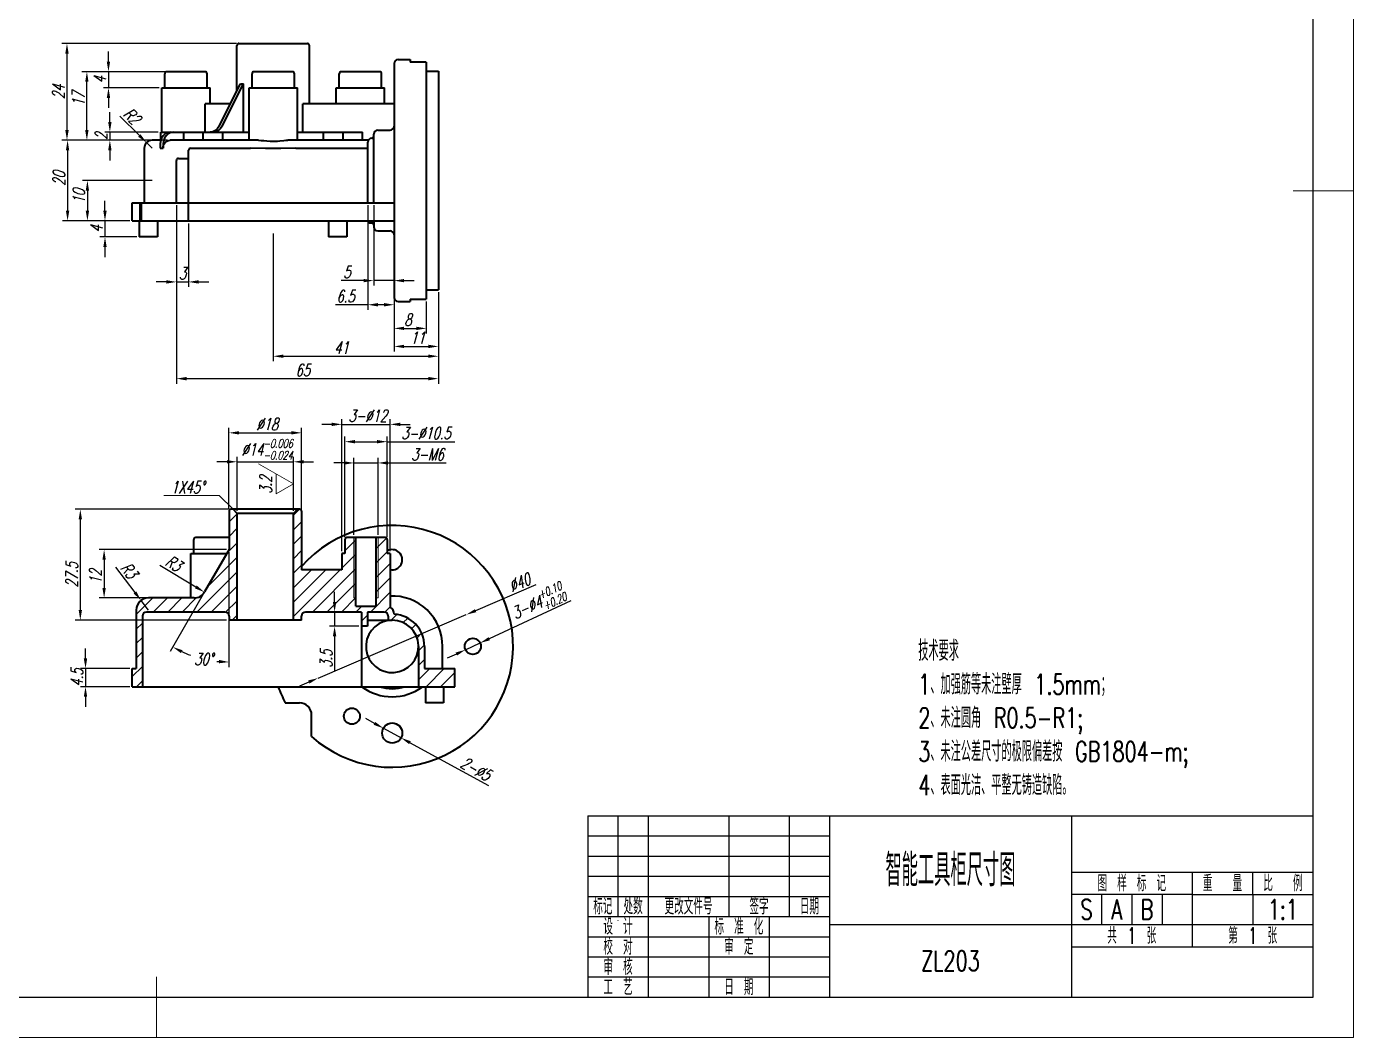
# Model space of a CAD drawing. Header units: millimetres. Extents: x 0 to 1767, y 0 to 420.
# Drawn here: x 264.7 to 594, y 0 to 250.8 of the extents above; entities that cross this region are included whole.
import ezdxf

# ---------------------------------------------------------------- set-up
doc = ezdxf.new("R2010")
doc.units = ezdxf.units.MM
doc.header["$PDMODE"] = 2
doc.linetypes.add('SOLID', pattern=[0])
for name, color, linetype, lineweight in [('尺寸线', 1, 'Continuous', 13), ('文字', 6, 'Continuous', 13), ('粗实线', 7, 'Continuous', 40), ('细实线', 8, 'Continuous', 13)]:
    doc.layers.add(name, color=color, linetype=linetype, lineweight=lineweight)
doc.layers.add('边框线', color=5, linetype='Continuous')
doc.styles.add('单线体', font='txt.shx', dxfattribs={"width": 0.7, "height": 5, "bigfont": 'gbcbig.shx'})
doc.styles.add('单线体标注', font='txt.shx', dxfattribs={"width": 0.7, "oblique": 15, "height": 3, "bigfont": 'gbcbig.shx'})
doc.dimstyles.new('ISO-25', dxfattribs={"dimtxt": 3, "dimasz": 2.5, "dimexe": 1.25, "dimexo": 0.625, "dimtad": 1, "dimdsep": 46, "dimtxsty": '单线体标注', "dimcen": 1, "dimadec": 0, "dimazin": 0, "dimtm": 0.074, "dimtfac": 1, "dimtmove": 0, "dimatfit": 3, "dimfxl": 1, "dimtolj": 1, "dimarcsym": 0})
doc.dimstyles.new('ISO-25$2', dxfattribs={"dimtxt": 3, "dimasz": 2.5, "dimexe": 1.25, "dimexo": 0.625, "dimtad": 1, "dimtih": 1, "dimtoh": 1, "dimdsep": 46, "dimtxsty": '单线体标注', "dimcen": 1, "dimadec": 0, "dimazin": 0, "dimtp": 0.3, "dimtm": 0.374, "dimtfac": 1, "dimtmove": 0, "dimatfit": 3, "dimfxl": 1, "dimtolj": 1, "dimarcsym": 0})

# ---------------------------------------------------------------- blocks, each defined once
blk = doc.blocks.new('*D29')
at = {"layer": 'Defpoints', "color": 0, "transparency": 16777216}
for p in [(332.97, 149.98), (314.97, 130.51), (332.97, 129.57)]:
    blk.add_point(p, dxfattribs=at)
at = {"layer": '尺寸线', "color": 0, "lineweight": -2, "transparency": 16777216}
for p, q in [((314.97, 131.14), (314.97, 151.23)), ((317.47, 149.98), (330.47, 149.98)), ((332.97, 130.2), (332.97, 151.23))]:
    blk.add_line(p, q, dxfattribs=at)
at = {"layer": '尺寸线', "color": 0, "transparency": 16777216}
for points in [[(317.47, 150.4), (317.47, 149.57), (314.97, 149.98)], [(330.47, 150.4), (330.47, 149.57), (332.97, 149.98)]]:
    blk.add_solid(points, dxfattribs=at)
at = {"layer": '尺寸线', "color": 0, "transparency": 16777216, "insert": (324.46, 152.11), "char_height": 3, "attachment_point": 5, "style": '单线体标注'}
blk.add_mtext('\\A1;%%c18', dxfattribs=at)
blk = doc.blocks.new('*D30')
at = {"layer": 'Defpoints', "color": 0, "transparency": 16777216}
for p in [(330.97, 142.8), (316.97, 130.01), (330.97, 130.01)]:
    blk.add_point(p, dxfattribs=at)
at = {"layer": '尺寸线', "color": 0, "lineweight": -2, "transparency": 16777216}
for p, q in [((314.47, 142.8), (311.97, 142.8)), ((316.97, 130.64), (316.97, 144.05)), ((316.97, 142.8), (330.97, 142.8)), ((330.97, 130.64), (330.97, 144.05)), ((333.47, 142.8), (335.97, 142.8))]:
    blk.add_line(p, q, dxfattribs=at)
at = {"layer": '尺寸线', "color": 0, "transparency": 16777216}
for points in [[(314.47, 143.21), (314.47, 142.38), (316.97, 142.8)], [(333.47, 143.21), (333.47, 142.38), (330.97, 142.8)]]:
    blk.add_solid(points, dxfattribs=at)
at = {"layer": '尺寸线', "color": 0, "transparency": 16777216, "insert": (324.43, 145.87), "char_height": 3, "attachment_point": 5, "style": '单线体标注'}
blk.add_mtext('\\A1;\\A1;%%c14{\\H0.7x;\\S-0.006^ -0.024;}', dxfattribs=at)
blk = doc.blocks.new('*D31')
at = {"layer": 'Defpoints', "color": 0, "transparency": 16777216}
for p in [(354.22, 147.78), (343.72, 123.51), (354.22, 123.51)]:
    blk.add_point(p, dxfattribs=at)
at = {"layer": '尺寸线', "color": 0, "lineweight": -2, "transparency": 16777216}
for p, q in [((343.72, 124.14), (343.72, 149.03)), ((354.22, 124.14), (354.22, 149.03)), ((346.22, 147.78), (351.72, 147.78)), ((354.22, 147.78), (371, 147.78))]:
    blk.add_line(p, q, dxfattribs=at)
at = {"layer": '尺寸线', "color": 0, "transparency": 16777216}
for points in [[(346.22, 148.2), (346.22, 147.36), (343.72, 147.78)], [(351.72, 148.2), (351.72, 147.36), (354.22, 147.78)]]:
    blk.add_solid(points, dxfattribs=at)
at = {"layer": '尺寸线', "color": 0, "transparency": 16777216, "insert": (363.86, 149.9), "char_height": 3, "attachment_point": 5, "style": '单线体标注'}
blk.add_mtext('\\A1;3-%%c10.5', dxfattribs=at)
blk = doc.blocks.new('*D32')
at = {"layer": 'Defpoints', "color": 0, "transparency": 16777216}
for p in [(351.97, 142.51), (345.97, 124.01), (351.97, 124.01)]:
    blk.add_point(p, dxfattribs=at)
at = {"layer": '尺寸线', "color": 0, "lineweight": -2, "transparency": 16777216}
for p, q in [((343.47, 142.51), (340.97, 142.51)), ((345.97, 124.64), (345.97, 143.76)), ((345.97, 142.51), (351.97, 142.51)), ((351.97, 124.64), (351.97, 143.76)), ((354.47, 142.51), (368.87, 142.51))]:
    blk.add_line(p, q, dxfattribs=at)
at = {"layer": '尺寸线', "color": 0, "transparency": 16777216}
for points in [[(343.47, 142.93), (343.47, 142.09), (345.97, 142.51)], [(354.47, 142.93), (354.47, 142.09), (351.97, 142.51)]]:
    blk.add_solid(points, dxfattribs=at)
at = {"layer": '尺寸线', "color": 0, "transparency": 16777216, "insert": (364.23, 144.63), "char_height": 3, "attachment_point": 5, "style": '单线体标注'}
blk.add_mtext('\\A1;3-M6', dxfattribs=at)
blk = doc.blocks.new('*D33')
at = {"layer": 'Defpoints', "color": 0, "transparency": 16777216}
for p in [(354.97, 152.08), (342.97, 120.01), (354.97, 120.01)]:
    blk.add_point(p, dxfattribs=at)
at = {"layer": '尺寸线', "color": 0, "lineweight": -2, "transparency": 16777216}
for p, q in [((340.47, 152.08), (337.97, 152.08)), ((342.97, 120.64), (342.97, 153.33)), ((342.97, 152.08), (354.97, 152.08)), ((354.97, 120.64), (354.97, 153.33)), ((357.47, 152.08), (359.97, 152.08))]:
    blk.add_line(p, q, dxfattribs=at)
at = {"layer": '尺寸线', "color": 0, "transparency": 16777216}
for points in [[(340.47, 152.5), (340.47, 151.67), (342.97, 152.08)], [(357.47, 152.5), (357.47, 151.67), (354.97, 152.08)]]:
    blk.add_solid(points, dxfattribs=at)
at = {"layer": '尺寸线', "color": 0, "transparency": 16777216, "insert": (349.39, 154.21), "char_height": 3, "attachment_point": 5, "style": '单线体标注'}
blk.add_mtext('\\A1;3-%%c12', dxfattribs=at)
blk = doc.blocks.new('*D35')
at = {"layer": 'Defpoints', "color": 0, "transparency": 16777216}
for p in [(315.47, 131.01), (278.08, 103.51), (314.97, 103.51)]:
    blk.add_point(p, dxfattribs=at)
at = {"layer": '尺寸线', "color": 0, "lineweight": -2, "transparency": 16777216}
for p, q in [((314.85, 131.01), (276.83, 131.01)), ((278.08, 128.51), (278.08, 106.01)), ((314.35, 103.51), (276.83, 103.51))]:
    blk.add_line(p, q, dxfattribs=at)
at = {"layer": '尺寸线', "color": 0, "transparency": 16777216}
for points in [[(277.67, 128.51), (278.5, 128.51), (278.08, 131.01)], [(277.67, 106.01), (278.5, 106.01), (278.08, 103.51)]]:
    blk.add_solid(points, dxfattribs=at)
at = {"layer": '尺寸线', "color": 0, "transparency": 16777216, "insert": (275.96, 114.73), "char_height": 3, "attachment_point": 5, "rotation": 90, "style": '单线体标注'}
blk.add_mtext('\\A1;27.5', dxfattribs=at)
blk = doc.blocks.new('*D36')
at = {"layer": 'Defpoints', "color": 0, "transparency": 16777216}
for p in [(279.71, 239.56), (300.34, 239.56), (300.34, 222.56)]:
    blk.add_point(p, dxfattribs=at)
at = {"layer": '尺寸线', "color": 0, "lineweight": -2, "transparency": 16777216}
for p, q in [((299.72, 239.56), (278.46, 239.56)), ((279.71, 225.06), (279.71, 237.06)), ((299.72, 222.56), (278.46, 222.56))]:
    blk.add_line(p, q, dxfattribs=at)
at = {"layer": '尺寸线', "color": 0, "transparency": 16777216}
for points in [[(279.29, 237.06), (280.12, 237.06), (279.71, 239.56)], [(279.29, 225.06), (280.12, 225.06), (279.71, 222.56)]]:
    blk.add_solid(points, dxfattribs=at)
at = {"layer": '尺寸线', "color": 0, "transparency": 16777216, "insert": (277.58, 232.81), "char_height": 3, "attachment_point": 5, "rotation": 90, "style": '单线体标注'}
blk.add_mtext('\\A1;17', dxfattribs=at)
blk = doc.blocks.new('*D37')
at = {"layer": 'Defpoints', "color": 0, "transparency": 16777216}
for p in [(317.44, 246.56), (274.77, 222.56), (300.34, 222.56)]:
    blk.add_point(p, dxfattribs=at)
at = {"layer": '尺寸线', "color": 0, "lineweight": -2, "transparency": 16777216}
for p, q in [((316.81, 246.56), (273.52, 246.56)), ((274.77, 244.06), (274.77, 225.06)), ((299.72, 222.56), (273.52, 222.56))]:
    blk.add_line(p, q, dxfattribs=at)
at = {"layer": '尺寸线', "color": 0, "transparency": 16777216}
for points in [[(274.35, 244.06), (275.19, 244.06), (274.77, 246.56)], [(274.35, 225.06), (275.19, 225.06), (274.77, 222.56)]]:
    blk.add_solid(points, dxfattribs=at)
at = {"layer": '尺寸线', "color": 0, "transparency": 16777216, "insert": (272.64, 234.56), "char_height": 3, "attachment_point": 5, "rotation": 90, "style": '单线体标注'}
blk.add_mtext('\\A1;24', dxfattribs=at)
blk = doc.blocks.new('*D38')
at = {"layer": 'Defpoints', "color": 0, "transparency": 16777216}
for p in [(299.72, 239.56), (285.06, 235.56), (298.29, 235.56)]:
    blk.add_point(p, dxfattribs=at)
at = {"layer": '尺寸线', "color": 0, "lineweight": -2, "transparency": 16777216}
for p, q in [((285.06, 242.06), (285.06, 244.56)), ((299.09, 239.56), (283.81, 239.56)), ((285.06, 239.56), (285.06, 235.56)), ((297.66, 235.56), (283.81, 235.56)), ((285.06, 233.06), (285.06, 230.56))]:
    blk.add_line(p, q, dxfattribs=at)
at = {"layer": '尺寸线', "color": 0, "transparency": 16777216}
for points in [[(284.65, 242.06), (285.48, 242.06), (285.06, 239.56)], [(284.65, 233.06), (285.48, 233.06), (285.06, 235.56)]]:
    blk.add_solid(points, dxfattribs=at)
at = {"layer": '尺寸线', "color": 0, "transparency": 16777216, "insert": (282.94, 237.56), "char_height": 3, "attachment_point": 5, "rotation": 90, "style": '单线体标注'}
blk.add_mtext('\\A1;4', dxfattribs=at)
blk = doc.blocks.new('*D39')
at = {"layer": 'Defpoints', "color": 0, "transparency": 16777216}
for p in [(298.03, 224.56), (285.41, 222.56), (300.34, 222.56)]:
    blk.add_point(p, dxfattribs=at)
at = {"layer": '尺寸线', "color": 0, "lineweight": -2, "transparency": 16777216}
for p, q in [((285.41, 227.06), (285.41, 229.56)), ((297.41, 224.56), (284.16, 224.56)), ((285.41, 224.56), (285.41, 222.56)), ((299.72, 222.56), (284.16, 222.56)), ((285.41, 220.06), (285.41, 217.56))]:
    blk.add_line(p, q, dxfattribs=at)
at = {"layer": '尺寸线', "color": 0, "transparency": 16777216}
for points in [[(284.99, 227.06), (285.83, 227.06), (285.41, 224.56)], [(284.99, 220.06), (285.83, 220.06), (285.41, 222.56)]]:
    blk.add_solid(points, dxfattribs=at)
at = {"layer": '尺寸线', "color": 0, "transparency": 16777216, "insert": (283.28, 223.56), "char_height": 3, "attachment_point": 5, "rotation": 90, "style": '单线体标注'}
blk.add_mtext('\\A1;2', dxfattribs=at)
blk = doc.blocks.new('*D40')
at = {"layer": 'Defpoints', "color": 0, "transparency": 16777216}
for p in [(314.97, 121.01), (283.98, 109.01), (306.31, 109.01)]:
    blk.add_point(p, dxfattribs=at)
at = {"layer": '尺寸线', "color": 0, "lineweight": -2, "transparency": 16777216}
for p, q in [((314.35, 121.01), (282.73, 121.01)), ((283.98, 118.51), (283.98, 111.51)), ((305.69, 109.01), (282.73, 109.01))]:
    blk.add_line(p, q, dxfattribs=at)
at = {"layer": '尺寸线', "color": 0, "transparency": 16777216}
for points in [[(283.57, 118.51), (284.4, 118.51), (283.98, 121.01)], [(283.57, 111.51), (284.4, 111.51), (283.98, 109.01)]]:
    blk.add_solid(points, dxfattribs=at)
at = {"layer": '尺寸线', "color": 0, "transparency": 16777216, "insert": (281.86, 114.29), "char_height": 3, "attachment_point": 5, "rotation": 90, "style": '单线体标注'}
blk.add_mtext('\\A1;12', dxfattribs=at)
blk = doc.blocks.new('*D41')
at = {"layer": 'Defpoints', "color": 0, "transparency": 16777216}
for p in [(314.97, 130.51), (314.97, 121.01), (314.97, 121.01), (308.91, 110.51), (305.43, 94.8)]:
    blk.add_point(p, dxfattribs=at)
at = {"layer": '尺寸线', "color": 0, "lineweight": -2, "transparency": 16777216}
for p, q in [((314.97, 120.39), (314.97, 91.87)), ((308.6, 109.97), (300.4, 95.77))]:
    blk.add_line(p, q, dxfattribs=at)
for start, end in [(245.1367, 249.9776), (263.7102, 264.8633)]:
    blk.add_arc((314.97, 121.01), 27.89, start, end, dxfattribs=at)
at = {"layer": '尺寸线', "color": 0, "transparency": 16777216}
for points in [[(303.05, 95.33), (303.44, 96.07), (301.03, 96.85)], [(312.5, 93.65), (312.46, 92.81), (314.97, 93.12)]]:
    blk.add_solid(points, dxfattribs=at)
at = {"layer": '尺寸线', "color": 0, "transparency": 16777216, "insert": (308.67, 93.84), "char_height": 3, "attachment_point": 5, "style": '单线体标注'}
blk.add_mtext('\\A1;30°', dxfattribs=at)
blk = doc.blocks.new('*D42')
at = {"layer": 'Defpoints', "color": 0, "transparency": 16777216}
for p in [(290.97, 202.56), (284.2, 198.56), (292.72, 198.56)]:
    blk.add_point(p, dxfattribs=at)
at = {"layer": '尺寸线', "color": 0, "lineweight": -2, "transparency": 16777216}
for p, q in [((284.2, 205.06), (284.2, 207.56)), ((290.35, 202.56), (282.95, 202.56)), ((284.2, 202.56), (284.2, 198.56)), ((292.1, 198.56), (282.95, 198.56)), ((284.2, 196.06), (284.2, 193.56))]:
    blk.add_line(p, q, dxfattribs=at)
at = {"layer": '尺寸线', "color": 0, "transparency": 16777216}
for points in [[(283.79, 205.06), (284.62, 205.06), (284.2, 202.56)], [(283.79, 196.06), (284.62, 196.06), (284.2, 198.56)]]:
    blk.add_solid(points, dxfattribs=at)
at = {"layer": '尺寸线', "color": 0, "transparency": 16777216, "insert": (282.08, 200.56), "char_height": 3, "attachment_point": 5, "rotation": 90, "style": '单线体标注'}
blk.add_mtext('\\A1;4', dxfattribs=at)
blk = doc.blocks.new('*D43')
at = {"layer": 'Defpoints', "color": 0, "transparency": 16777216}
for p in [(294.52, 221.97), (295.94, 220.56)]:
    blk.add_point(p, dxfattribs=at)
at = {"layer": '尺寸线', "color": 0, "lineweight": -2, "transparency": 16777216}
for p, q in [((287.85, 228.56), (292.74, 223.73)), ((295.94, 220.56), (294.52, 221.97))]:
    blk.add_line(p, q, dxfattribs=at)
at = {"layer": '尺寸线', "color": 0, "transparency": 16777216}
blk.add_solid([(293.03, 224.02), (292.44, 223.43), (294.52, 221.97)], dxfattribs=at)
at = {"layer": '尺寸线', "color": 0, "transparency": 16777216, "insert": (290.9, 228.53), "char_height": 3, "attachment_point": 5, "rotation": 315.3445, "style": '单线体标注'}
blk.add_mtext('\\A1;R2', dxfattribs=at)
blk = doc.blocks.new('*D44')
at = {"layer": 'Defpoints', "color": 0, "transparency": 16777216}
for p in [(293.16, 108.4), (294.97, 106.01)]:
    blk.add_point(p, dxfattribs=at)
at = {"layer": '尺寸线', "color": 0, "lineweight": -2, "transparency": 16777216}
for p, q in [((286.84, 116.68), (291.64, 110.39)), ((294.97, 106.01), (293.16, 108.4))]:
    blk.add_line(p, q, dxfattribs=at)
at = {"layer": '尺寸线', "color": 0, "transparency": 16777216}
blk.add_solid([(291.97, 110.64), (291.31, 110.13), (293.16, 108.4)], dxfattribs=at)
at = {"layer": '尺寸线', "color": 0, "transparency": 16777216, "insert": (290.17, 115.82), "char_height": 3, "attachment_point": 5, "rotation": 307.3178, "style": '单线体标注'}
blk.add_mtext('\\A1;R3', dxfattribs=at)
blk = doc.blocks.new('*D45')
at = {"layer": 'Defpoints', "color": 0, "transparency": 16777216}
for p in [(306.31, 112.01), (308.88, 110.45)]:
    blk.add_point(p, dxfattribs=at)
at = {"layer": '尺寸线', "color": 0, "lineweight": -2, "transparency": 16777216}
blk.add_line((297.81, 117.19), (306.74, 111.75), dxfattribs=at)
at = {"layer": '尺寸线', "color": 0, "transparency": 16777216}
blk.add_solid([(306.96, 112.11), (306.52, 111.4), (308.88, 110.45)], dxfattribs=at)
at = {"layer": '尺寸线', "color": 0, "transparency": 16777216, "insert": (301.23, 117.6), "char_height": 3, "attachment_point": 5, "rotation": 328.6763, "style": '单线体标注'}
blk.add_mtext('\\A1;R3', dxfattribs=at)
blk = doc.blocks.new('*D50')
at = {"layer": 'Defpoints', "color": 0, "transparency": 16777216}
for p in [(301.94, 207.06), (366.94, 185.47), (366.94, 163.42)]:
    blk.add_point(p, dxfattribs=at)
at = {"layer": '尺寸线', "color": 0, "lineweight": -2, "transparency": 16777216}
for p, q in [((301.94, 206.44), (301.94, 162.17)), ((366.94, 184.84), (366.94, 162.17)), ((304.44, 163.42), (364.44, 163.42))]:
    blk.add_line(p, q, dxfattribs=at)
at = {"layer": '尺寸线', "color": 0, "transparency": 16777216}
for points in [[(304.44, 163.84), (304.44, 163), (301.94, 163.42)], [(364.44, 163.84), (364.44, 163), (366.94, 163.42)]]:
    blk.add_solid(points, dxfattribs=at)
at = {"layer": '尺寸线', "color": 0, "transparency": 16777216, "insert": (333.29, 165.55), "char_height": 3, "attachment_point": 5, "style": '单线体标注'}
blk.add_mtext('\\A1;65', dxfattribs=at)
blk = doc.blocks.new('*D51')
at = {"layer": 'Defpoints', "color": 0, "transparency": 16777216}
for p in [(355.94, 184.99), (366.94, 185.47), (366.94, 171.42)]:
    blk.add_point(p, dxfattribs=at)
at = {"layer": '尺寸线', "color": 0, "lineweight": -2, "transparency": 16777216}
for p, q in [((366.94, 184.84), (366.94, 170.17)), ((355.94, 184.37), (355.94, 170.17)), ((358.44, 171.42), (364.44, 171.42))]:
    blk.add_line(p, q, dxfattribs=at)
at = {"layer": '尺寸线', "color": 0, "transparency": 16777216}
for points in [[(358.44, 171.83), (358.44, 171), (355.94, 171.42)], [(364.44, 171.83), (364.44, 171), (366.94, 171.42)]]:
    blk.add_solid(points, dxfattribs=at)
at = {"layer": '尺寸线', "color": 0, "transparency": 16777216, "insert": (361.74, 173.54), "char_height": 3, "attachment_point": 5, "style": '单线体标注'}
blk.add_mtext('\\A1;11', dxfattribs=at)
blk = doc.blocks.new('*D52')
at = {"layer": 'Defpoints', "color": 0, "transparency": 16777216}
for p in [(355.94, 184.37), (363.94, 183.17), (363.94, 175.89)]:
    blk.add_point(p, dxfattribs=at)
at = {"layer": '尺寸线', "color": 0, "lineweight": -2, "transparency": 16777216}
for p, q in [((355.94, 183.74), (355.94, 174.64)), ((363.94, 182.54), (363.94, 174.64)), ((358.44, 175.89), (361.44, 175.89))]:
    blk.add_line(p, q, dxfattribs=at)
at = {"layer": '尺寸线', "color": 0, "transparency": 16777216}
for points in [[(358.44, 176.31), (358.44, 175.48), (355.94, 175.89)], [(361.44, 176.31), (361.44, 175.48), (363.94, 175.89)]]:
    blk.add_solid(points, dxfattribs=at)
at = {"layer": '尺寸线', "color": 0, "transparency": 16777216, "insert": (359.36, 178.02), "char_height": 3, "attachment_point": 5, "style": '单线体标注'}
blk.add_mtext('\\A1;8', dxfattribs=at)
blk = doc.blocks.new('*D53')
at = {"layer": 'Defpoints', "color": 0, "transparency": 16777216}
for p in [(349.44, 207.06), (355.94, 207.06), (355.94, 181.75)]:
    blk.add_point(p, dxfattribs=at)
at = {"layer": '尺寸线', "color": 0, "lineweight": -2, "transparency": 16777216}
for p, q in [((349.44, 206.44), (349.44, 180.5)), ((355.94, 206.44), (355.94, 180.5)), ((349.44, 181.75), (341.43, 181.75)), ((353.44, 181.75), (351.94, 181.75))]:
    blk.add_line(p, q, dxfattribs=at)
at = {"layer": '尺寸线', "color": 0, "transparency": 16777216}
for points in [[(351.94, 182.17), (351.94, 181.33), (349.44, 181.75)], [(353.44, 182.17), (353.44, 181.33), (355.94, 181.75)]]:
    blk.add_solid(points, dxfattribs=at)
at = {"layer": '尺寸线', "color": 0, "transparency": 16777216, "insert": (343.88, 183.87), "char_height": 3, "attachment_point": 5, "style": '单线体标注'}
blk.add_mtext('\\A1;6.5', dxfattribs=at)
blk = doc.blocks.new('*D54')
at = {"layer": 'Defpoints', "color": 0, "transparency": 16777216}
for p in [(350.89, 207.06), (355.94, 207.06), (355.94, 187.74)]:
    blk.add_point(p, dxfattribs=at)
at = {"layer": '尺寸线', "color": 0, "lineweight": -2, "transparency": 16777216}
for p, q in [((350.89, 206.44), (350.89, 186.49)), ((355.94, 206.44), (355.94, 186.49)), ((348.39, 187.74), (342.83, 187.74)), ((355.94, 187.74), (350.89, 187.74)), ((358.44, 187.74), (360.94, 187.74))]:
    blk.add_line(p, q, dxfattribs=at)
at = {"layer": '尺寸线', "color": 0, "transparency": 16777216}
for points in [[(348.39, 188.15), (348.39, 187.32), (350.89, 187.74)], [(358.44, 188.15), (358.44, 187.32), (355.94, 187.74)]]:
    blk.add_solid(points, dxfattribs=at)
at = {"layer": '尺寸线', "color": 0, "transparency": 16777216, "insert": (344.23, 189.86), "char_height": 3, "attachment_point": 5, "style": '单线体标注'}
blk.add_mtext('\\A1;5', dxfattribs=at)
blk = doc.blocks.new('*D56')
at = {"layer": 'Defpoints', "color": 0, "transparency": 16777216}
for p in [(325.94, 200.02), (366.94, 185.47), (366.94, 168.98)]:
    blk.add_point(p, dxfattribs=at)
at = {"layer": '尺寸线', "color": 0, "lineweight": -2, "transparency": 16777216}
for p, q in [((325.94, 199.4), (325.94, 167.73)), ((366.94, 184.84), (366.94, 167.73)), ((328.44, 168.98), (364.44, 168.98))]:
    blk.add_line(p, q, dxfattribs=at)
at = {"layer": '尺寸线', "color": 0, "transparency": 16777216}
for points in [[(328.44, 169.4), (328.44, 168.57), (325.94, 168.98)], [(364.44, 169.4), (364.44, 168.57), (366.94, 168.98)]]:
    blk.add_solid(points, dxfattribs=at)
at = {"layer": '尺寸线', "color": 0, "transparency": 16777216, "insert": (342.87, 171.11), "char_height": 3, "attachment_point": 5, "style": '单线体标注'}
blk.add_mtext('\\A1;41', dxfattribs=at)
blk = doc.blocks.new('*D57')
at = {"layer": 'Defpoints', "color": 0, "transparency": 16777216}
for p in [(301.94, 207.06), (304.94, 202.56), (304.94, 187.42)]:
    blk.add_point(p, dxfattribs=at)
at = {"layer": '尺寸线', "color": 0, "lineweight": -2, "transparency": 16777216}
for p, q in [((301.94, 206.44), (301.94, 186.17)), ((304.94, 201.94), (304.94, 186.17)), ((299.44, 187.42), (296.94, 187.42)), ((301.94, 187.42), (304.94, 187.42)), ((307.44, 187.42), (309.94, 187.42))]:
    blk.add_line(p, q, dxfattribs=at)
at = {"layer": '尺寸线', "color": 0, "transparency": 16777216}
for points in [[(299.44, 187.84), (299.44, 187), (301.94, 187.42)], [(307.44, 187.84), (307.44, 187), (304.94, 187.42)]]:
    blk.add_solid(points, dxfattribs=at)
at = {"layer": '尺寸线', "color": 0, "transparency": 16777216, "insert": (303.44, 189.54), "char_height": 3, "attachment_point": 5, "style": '单线体标注'}
blk.add_mtext('\\A1;3', dxfattribs=at)
blk = doc.blocks.new('*D61')
at = {"layer": 'Defpoints', "color": 0, "transparency": 16777216}
for p in [(347.83, 105.51), (341.18, 102.01), (347.83, 102.01)]:
    blk.add_point(p, dxfattribs=at)
at = {"layer": '尺寸线', "color": 0, "lineweight": -2, "transparency": 16777216}
for p, q in [((341.18, 108.01), (341.18, 110.51)), ((347.21, 105.51), (339.93, 105.51)), ((341.18, 105.51), (341.18, 102.01)), ((347.21, 102.01), (339.93, 102.01)), ((341.18, 99.51), (341.18, 90.89))]:
    blk.add_line(p, q, dxfattribs=at)
at = {"layer": '尺寸线', "color": 0, "transparency": 16777216}
for points in [[(340.76, 108.01), (341.6, 108.01), (341.18, 105.51)], [(340.76, 99.51), (341.6, 99.51), (341.18, 102.01)]]:
    blk.add_solid(points, dxfattribs=at)
at = {"layer": '尺寸线', "color": 0, "transparency": 16777216, "insert": (339.06, 93.95), "char_height": 3, "attachment_point": 5, "rotation": 90, "style": '单线体标注'}
blk.add_mtext('\\A1;3.5', dxfattribs=at)
blk = doc.blocks.new('*D62')
at = {"layer": 'Defpoints', "color": 0, "transparency": 16777216}
for p in [(290.97, 91.51), (279.37, 87.01), (290.97, 87.01)]:
    blk.add_point(p, dxfattribs=at)
at = {"layer": '尺寸线', "color": 0, "lineweight": -2, "transparency": 16777216}
for p, q in [((279.37, 94.01), (279.37, 96.51)), ((290.35, 91.51), (278.12, 91.51)), ((279.37, 91.51), (279.37, 87.01)), ((290.35, 87.01), (278.12, 87.01)), ((279.37, 84.51), (279.37, 82.01))]:
    blk.add_line(p, q, dxfattribs=at)
at = {"layer": '尺寸线', "color": 0, "transparency": 16777216}
for points in [[(278.95, 94.01), (279.78, 94.01), (279.37, 91.51)], [(278.95, 84.51), (279.78, 84.51), (279.37, 87.01)]]:
    blk.add_solid(points, dxfattribs=at)
at = {"layer": '尺寸线', "color": 0, "transparency": 16777216, "insert": (277.24, 89.26), "char_height": 3, "attachment_point": 5, "rotation": 90, "style": '单线体标注'}
blk.add_mtext('\\A1;4.5', dxfattribs=at)
blk = doc.blocks.new('*D68')
at = {"layer": 'Defpoints', "color": 0, "transparency": 16777216}
for p in [(295.94, 222.56), (274.92, 202.56), (290.97, 202.56)]:
    blk.add_point(p, dxfattribs=at)
at = {"layer": '尺寸线', "color": 0, "lineweight": -2, "transparency": 16777216}
for p, q in [((295.31, 222.56), (273.67, 222.56)), ((274.92, 220.06), (274.92, 205.06)), ((290.35, 202.56), (273.67, 202.56))]:
    blk.add_line(p, q, dxfattribs=at)
at = {"layer": '尺寸线', "color": 0, "transparency": 16777216}
for points in [[(274.5, 220.06), (275.33, 220.06), (274.92, 222.56)], [(274.5, 205.06), (275.33, 205.06), (274.92, 202.56)]]:
    blk.add_solid(points, dxfattribs=at)
at = {"layer": '尺寸线', "color": 0, "transparency": 16777216, "insert": (272.79, 213.05), "char_height": 3, "attachment_point": 5, "rotation": 90, "style": '单线体标注'}
blk.add_mtext('\\A1;20', dxfattribs=at)
blk = doc.blocks.new('*D69')
at = {"layer": 'Defpoints', "color": 0, "transparency": 16777216}
for p in [(296.56, 212.56), (279.84, 202.56), (290.97, 202.56)]:
    blk.add_point(p, dxfattribs=at)
at = {"layer": '尺寸线', "color": 0, "lineweight": -2, "transparency": 16777216}
for p, q in [((295.94, 212.56), (278.59, 212.56)), ((279.84, 210.06), (279.84, 205.06)), ((290.35, 202.56), (278.59, 202.56))]:
    blk.add_line(p, q, dxfattribs=at)
at = {"layer": '尺寸线', "color": 0, "transparency": 16777216}
for points in [[(279.42, 210.06), (280.25, 210.06), (279.84, 212.56)], [(279.42, 205.06), (280.25, 205.06), (279.84, 202.56)]]:
    blk.add_solid(points, dxfattribs=at)
at = {"layer": '尺寸线', "color": 0, "transparency": 16777216, "insert": (277.71, 208.65), "char_height": 3, "attachment_point": 5, "rotation": 90, "style": '单线体标注'}
blk.add_mtext('\\A1;10', dxfattribs=at)
blk = doc.blocks.new('*D76')
at = {"layer": 'Defpoints', "color": 0, "transparency": 16777216}
for p in [(353.28, 76.71), (357.67, 74.32)]:
    blk.add_point(p, dxfattribs=at)
at = {"layer": '尺寸线', "color": 0, "lineweight": -2, "transparency": 16777216}
for p, q in [((351.08, 77.9), (348.89, 79.1)), ((353.28, 76.71), (357.67, 74.32)), ((379.46, 62.44), (359.87, 73.12))]:
    blk.add_line(p, q, dxfattribs=at)
at = {"layer": '尺寸线', "color": 0, "transparency": 16777216}
for points in [[(351.28, 78.27), (350.88, 77.54), (353.28, 76.71)], [(360.06, 73.49), (359.67, 72.75), (357.67, 74.32)]]:
    blk.add_solid(points, dxfattribs=at)
at = {"layer": '尺寸线', "color": 0, "transparency": 16777216, "insert": (376.2, 66.64), "char_height": 3, "attachment_point": 5, "rotation": 331.4209, "style": '单线体标注'}
blk.add_mtext('\\A1;2-∅5', dxfattribs=at)
blk = doc.blocks.new('*D77')
at = {"layer": 'Defpoints', "color": 0, "transparency": 16777216}
for p in [(373.66, 96.17), (377.29, 97.85)]:
    blk.add_point(p, dxfattribs=at)
at = {"layer": '尺寸线', "color": 0, "lineweight": -2, "transparency": 16777216}
for p, q in [((399.83, 108.33), (379.56, 98.91)), ((373.66, 96.17), (377.29, 97.85)), ((371.39, 95.11), (369.13, 94.06))]:
    blk.add_line(p, q, dxfattribs=at)
at = {"layer": '尺寸线', "color": 0, "transparency": 16777216}
for points in [[(379.38, 99.29), (379.73, 98.53), (377.29, 97.85)], [(371.22, 95.49), (371.57, 94.74), (373.66, 96.17)]]:
    blk.add_solid(points, dxfattribs=at)
at = {"layer": '尺寸线', "color": 0, "transparency": 16777216, "insert": (391.69, 107.94), "char_height": 3, "attachment_point": 5, "rotation": 24.9251, "style": '单线体标注'}
blk.add_mtext('\\A1;\\A1;3-∅4{\\H0.7x;\\S+0.10^ +0.20;}', dxfattribs=at)
blk = doc.blocks.new('*D81')
at = {"layer": 'Defpoints', "color": 0, "transparency": 16777216}
for p in [(373.86, 104.88), (337.09, 89.15)]:
    blk.add_point(p, dxfattribs=at)
at = {"layer": '尺寸线', "color": 0, "lineweight": -2, "transparency": 16777216}
for p, q in [((391.13, 112.26), (376.16, 105.86)), ((337.09, 89.15), (373.86, 104.88)), ((334.79, 88.16), (332.49, 87.18))]:
    blk.add_line(p, q, dxfattribs=at)
at = {"layer": '尺寸线', "color": 0, "transparency": 16777216}
for points in [[(376, 106.24), (376.33, 105.48), (373.86, 104.88)], [(334.62, 88.55), (334.95, 87.78), (337.09, 89.15)]]:
    blk.add_solid(points, dxfattribs=at)
at = {"layer": '尺寸线', "color": 0, "transparency": 16777216, "insert": (387.08, 112.84), "char_height": 3, "attachment_point": 5, "rotation": 23.1563, "style": '单线体标注'}
blk.add_mtext('\\A1;∅40', dxfattribs=at)
blk = doc.blocks.new('粗糙度')
at = {"layer": '尺寸线'}
for p, q in [((0, 0), (5, 8.66)), ((-2.5, 4.33), (0, 0)), ((-2.5, 4.33), (2.5, 4.33))]:
    blk.add_line(p, q, dxfattribs=at)

msp = doc.modelspace()

# ---------------------------------------------------------------- linework, layer by layer
at = {"layer": '尺寸线'}
for p, q in [((312.528, 134.458), (298.776, 134.458)), ((315.975, 131.011), (312.528, 134.458))]:
    msp.add_line(p, q, dxfattribs=at)
at = {"layer": '粗实线'}
for p, q in [((316.939, 234.852), (316.939, 246.063)), ((317.439, 246.563), (334.439, 246.563)), ((334.939, 231.563), (334.939, 246.063)), ((355.939, 241.563), (355.939, 183.563)), ((356.939, 242.563), (359.939, 242.563)), ((359.939, 242.563), (359.939, 241.957)), ((363.939, 241.957), (359.939, 241.957)), ((363.939, 241.957), (363.939, 183.169)), ((299.038, 235.563), (299.038, 239.063)), ((309.038, 239.563), (299.538, 239.563)), ((309.538, 235.563), (309.538, 239.063)), ((320.689, 235.563), (320.689, 239.063)), ((330.689, 239.563), (321.189, 239.563)), ((331.189, 235.563), (331.189, 239.063)), ((342.339, 235.563), (342.339, 239.063)), ((352.339, 239.563), (342.843, 239.563)), ((352.839, 235.563), (352.839, 239.063)), ((363.939, 239.657), (366.939, 239.657)), ((366.939, 239.657), (366.939, 185.47)), ((298.288, 235.563), (310.288, 235.563)), ((298.288, 224.563), (298.288, 235.563)), ((310.288, 231.563), (310.288, 235.563)), ((312.536, 226.063), (317.797, 236.563)), ((313.286, 226.063), (318.547, 236.563)), ((317.797, 236.563), (318.547, 236.563)), ((318.547, 224.563), (318.547, 236.563)), ((319.939, 224.563), (319.939, 235.563)), ((319.939, 235.563), (331.938, 235.563)), ((331.939, 224.563), (331.939, 235.563)), ((341.589, 231.563), (341.589, 235.563)), ((341.59, 235.563), (353.589, 235.563)), ((353.589, 231.563), (353.589, 235.563)), ((309.069, 224.563), (309.069, 231.563)), ((315.29, 231.563), (309.069, 231.563)), ((355.939, 231.563), (333.331, 231.563)), ((333.331, 224.563), (333.331, 231.563)), ((298.034, 224.563), (300.448, 224.563)), ((298.034, 222.582), (298.034, 224.563)), ((300.458, 224.563), (319.946, 224.563)), ((301.208, 224.563), (300.534, 224.461)), ((303.807, 222.563), (303.807, 224.563)), ((308.599, 222.563), (308.599, 224.563)), ((310.958, 224.666), (310.283, 224.563)), ((311.584, 224.965), (310.958, 224.666)), ((313.477, 222.563), (313.477, 224.563)), ((319.946, 222.563), (319.946, 224.563)), ((331.931, 224.563), (348.071, 224.563)), ((331.931, 222.563), (331.931, 224.563)), ((338.401, 222.563), (338.401, 224.563)), ((343.278, 222.563), (343.278, 224.563)), ((348.071, 222.563), (348.071, 224.563)), ((350.889, 207.063), (350.889, 224.063)), ((351.889, 225.063), (354.939, 225.063)), ((298.034, 222.563), (295.939, 222.563)), ((297.859, 221.563), (297.859, 220.564)), ((298.609, 221.563), (298.609, 220.564)), ((322.312, 222.563), (300.341, 222.563)), ((349.583, 222.563), (329.565, 222.563)), ((349.439, 207.063), (349.439, 222.064)), ((293.939, 220.563), (293.939, 207.063)), ((297.859, 220.578), (298.609, 220.578)), ((301.939, 207.063), (301.939, 217.563)), ((302.439, 218.063), (304.939, 218.063)), ((304.939, 202.563), (304.939, 220.063)), ((305.439, 220.563), (320.304, 220.563)), ((331.574, 220.563), (348.939, 220.563)), ((290.974, 207.063), (304.939, 207.063)), ((290.974, 202.563), (290.974, 207.063)), ((292.939, 202.563), (292.939, 207.063)), ((293.252, 202.563), (293.252, 207.063)), ((305.062, 207.063), (355.939, 207.063)), ((290.975, 202.563), (355.939, 202.563)), ((292.724, 202.563), (292.724, 198.563)), ((297.224, 202.563), (297.224, 198.563)), ((339.689, 202.563), (339.689, 198.563)), ((344.189, 202.563), (344.189, 198.563)), ((349.939, 202.063), (350.389, 202.063)), ((350.889, 202.563), (350.889, 201.063)), ((297.224, 198.563), (292.724, 198.563)), ((344.188, 198.563), (339.69, 198.563)), ((351.889, 200.063), (354.939, 200.063)), ((363.939, 185.47), (366.939, 185.47)), ((356.939, 182.563), (359.939, 182.563)), ((359.939, 183.169), (363.939, 183.169)), ((359.939, 183.169), (359.939, 182.564)), ((314.975, 130.511), (314.975, 121.011)), ((332.475, 131.011), (315.475, 131.011)), ((316.975, 130.011), (315.975, 131.011)), ((316.975, 103.511), (316.975, 130.011)), ((330.975, 130.011), (316.975, 130.011)), ((330.975, 130.011), (331.975, 131.011)), ((330.975, 103.511), (330.975, 130.011)), ((332.975, 130.511), (332.975, 116.011)), ((306.225, 120.011), (306.225, 123.511)), ((314.996, 124.011), (306.725, 124.011)), ((343.725, 123.511), (343.725, 120.011)), ((353.725, 124.011), (344.225, 124.011)), ((346.475, 107.011), (346.475, 124.011)), ((351.475, 107.011), (351.475, 124.011)), ((354.225, 123.511), (354.225, 120.011)), ((305.475, 109.011), (305.475, 120.011)), ((305.475, 120.011), (314.397, 120.011)), ((314.975, 121.011), (308.912, 110.511)), ((342.975, 120.011), (342.975, 116.011)), ((343.725, 120.011), (342.975, 120.011)), ((354.975, 120.011), (354.225, 120.011)), ((354.975, 120.011), (354.975, 106.743)), ((342.975, 116.011), (332.975, 116.011)), ((306.314, 109.011), (294.975, 109.011)), ((291.975, 106.011), (291.975, 105.026)), ((313.975, 105.511), (294.475, 105.511)), ((347.834, 105.511), (333.975, 105.511)), ((346.475, 107.011), (351.475, 107.011)), ((347.834, 105.511), (347.834, 87.011)), ((353.475, 105.511), (349.334, 105.511)), ((349.334, 105.511), (349.334, 102.011)), ((291.975, 105.011), (291.975, 91.511)), ((293.475, 104.511), (293.475, 87.011)), ((314.975, 104.511), (314.975, 103.511)), ((332.975, 103.511), (314.975, 103.511)), ((332.975, 103.511), (332.975, 104.511)), ((349.334, 103.511), (355.475, 103.511)), ((354.475, 104.511), (354.475, 103.511)), ((349.334, 102.011), (347.834, 102.011)), ((361.975, 97.011), (361.975, 87.011)), ((363.475, 97.011), (363.475, 91.511)), ((367.975, 91.511), (367.975, 97.011)), ((290.975, 87.011), (290.975, 91.511)), ((290.975, 91.511), (291.975, 91.511)), ((363.475, 91.511), (370.975, 91.511)), ((370.975, 87.011), (370.975, 91.511)), ((290.975, 87.011), (370.975, 87.011)), ((363.725, 87.011), (363.725, 83.011)), ((368.225, 87.011), (368.225, 83.011)), ((328.942, 83.011), (332.475, 83.011)), ((368.225, 83.011), (363.725, 83.011)), ((335.475, 74.651), (335.475, 80.011))]:
    msp.add_line(p, q, dxfattribs=at)
for points in [[(300.458, 224.563), (299.784, 224.461), (299.158, 224.161), (298.62, 223.685), (298.207, 223.064), (297.948, 222.341), (297.859, 221.563)], [(300.534, 224.461), (299.908, 224.161), (299.37, 223.685), (298.957, 223.064), (298.698, 222.341), (298.609, 221.563)], [(313.286, 226.063), (312.871, 225.44), (312.334, 224.965), (311.708, 224.666), (311.033, 224.563)], [(312.536, 226.063), (312.121, 225.44), (311.584, 224.965)], [(298.609, 220.564), (298.642, 220.952), (298.74, 221.328), (298.9, 221.674), (299.116, 221.978), (299.379, 222.227), (299.679, 222.412), (300.004, 222.525), (300.341, 222.563)], [(322.312, 222.563), (322.938, 222.533), (323.639, 222.462), (324.389, 222.381), (325.167, 222.318), (325.939, 222.295)], [(325.939, 222.295), (326.496, 222.307), (327.048, 222.341), (327.588, 222.391), (328.621, 222.504)], [(328.621, 222.504), (329.106, 222.546), (329.565, 222.563)], [(331.574, 220.563), (327.826, 220.551), (324.052, 220.551), (320.304, 220.563)]]:
    msp.add_lwpolyline(points, dxfattribs=at)
for centre, radius in [((375.475, 97.011), 2), ((345.475, 79.691), 2), ((355.475, 75.511), 2.5)]:
    msp.add_circle(centre, radius, dxfattribs=at)
for centre, radius, start, end in [((317.439, 246.063), 0.5, 90, 180), ((334.439, 246.063), 0.5, 0, 90), ((356.939, 241.563), 1, 90, 180), ((299.538, 239.063), 0.5, 90, 180), ((309.038, 239.063), 0.5, 0, 90), ((321.189, 239.063), 0.5, 90, 180), ((330.689, 239.063), 0.5, 0, 90), ((342.839, 239.063), 0.5, 90, 180), ((352.339, 239.063), 0.5, 0, 90), ((351.889, 224.063), 1, 90, 180), ((354.939, 226.063), 1, 270, 0), ((295.939, 220.563), 2, 90, 180), ((348.939, 221.063), 0.5, 270, 0), ((350.439, 222.064), 1, 91.91022, 180), ((350.389, 223.563), 0.5, 271.9102, 0), ((302.439, 217.563), 0.5, 90, 180), ((305.439, 220.063), 0.5, 90, 180), ((349.939, 202.563), 0.5, 180, 270), ((350.389, 201.563), 0.5, 0, 90), ((351.889, 201.063), 1, 180, 270), ((354.939, 199.063), 1, 0, 90), ((356.939, 183.563), 1, 180, 270), ((315.475, 130.511), 0.5, 90, 180), ((332.475, 130.511), 0.5, 0, 90), ((355.475, 97.011), 30, 228.18969, 138.59612), ((306.725, 123.511), 0.5, 90, 180), ((344.225, 123.511), 0.5, 90, 180), ((353.725, 123.511), 0.5, 0, 90), ((355.475, 118.511), 2.5, 258.38329, 120.31094), ((294.975, 106.011), 3, 90, 180), ((306.314, 112.011), 3, 270, 330), ((355.475, 97.011), 12.5, 0, 92.4192), ((294.475, 104.511), 1, 90, 180), ((313.975, 104.511), 1, 0, 90), ((333.975, 104.511), 1, 90, 180), ((353.475, 104.511), 1, 0, 90), ((353.975, 105.011), 2, 359.55204, 60), ((293.975, 105.011), 2, 179.58887, 180), ((355.475, 97.011), 6.5, 98.80838, 90), ((355.475, 97.011), 8, 0, 86.41712), ((355.475, 97.011), 30, 199.47122, 207.81814), ((355.475, 97.011), 12.5, 233.1301, 306.72791), ((355.475, 97.011), 10.5, 252.58912, 287.41029), ((332.475, 80.011), 3, 0, 90)]:
    msp.add_arc(centre, radius, start, end, dxfattribs=at)
at = {"layer": '细实线', "linetype": 'SOLID'}
for p, q in [((594, 420), (594, 0)), ((594, 210), (579, 210)), ((297, 0), (297, 15)), ((594, 0), (0, 0))]:
    msp.add_line(p, q, dxfattribs=at)
at = {"layer": '细实线'}
for p, q in [((316.975, 129.899), (314.975, 127.899)), ((332.456, 131.011), (330.975, 129.53)), ((316.975, 126.306), (314.975, 124.306)), ((332.975, 127.938), (330.975, 125.938)), ((316.975, 122.714), (314.569, 120.308)), ((332.975, 124.346), (330.975, 122.346)), ((346.475, 123.477), (343.725, 120.727)), ((345.975, 124.011), (345.975, 109.011)), ((354.059, 123.878), (351.475, 121.293)), ((351.975, 124.011), (351.975, 109.011)), ((316.975, 119.122), (309.662, 111.809)), ((332.975, 120.754), (330.975, 118.754)), ((343.009, 120.011), (342.975, 119.977)), ((346.475, 119.885), (342.975, 116.385)), ((354.225, 120.451), (351.475, 117.701)), ((316.975, 115.53), (306.956, 105.511)), ((332.975, 117.162), (330.975, 115.162)), ((339.009, 116.011), (330.975, 107.977)), ((342.601, 116.011), (330.975, 104.385)), ((335.416, 116.011), (330.975, 111.57)), ((346.475, 116.293), (335.693, 105.511)), ((354.975, 117.609), (351.475, 114.109)), ((346.475, 112.701), (339.285, 105.511)), ((354.975, 114.017), (351.475, 110.517)), ((296.087, 109.011), (291.975, 104.899)), ((299.68, 109.011), (296.18, 105.511)), ((303.272, 109.011), (299.772, 105.511)), ((306.947, 109.095), (303.364, 105.511)), ((316.975, 111.938), (310.548, 105.511)), ((346.475, 109.109), (342.877, 105.511)), ((345.975, 109.011), (346.475, 109.011)), ((354.975, 110.425), (350.061, 105.511)), ((351.975, 109.011), (351.475, 109.011)), ((316.975, 108.346), (314.117, 105.489)), ((347.969, 107.011), (346.469, 105.511)), ((354.975, 106.833), (353.629, 105.487)), ((293.475, 102.806), (291.975, 101.306)), ((316.975, 104.754), (315.732, 103.511)), ((349.334, 104.784), (347.834, 103.284)), ((356.627, 104.893), (355.245, 103.511)), ((359.318, 103.992), (358.22, 102.894)), ((361.35, 102.432), (360.269, 101.351)), ((293.475, 99.214), (291.975, 97.714)), ((362.762, 100.252), (361.593, 99.083)), ((293.475, 95.622), (291.975, 94.122)), ((363.443, 97.341), (361.975, 95.872)), ((363.475, 93.78), (361.975, 92.28)), ((293.475, 92.03), (290.975, 89.53)), ((364.798, 91.511), (361.975, 88.688)), ((368.39, 91.511), (363.89, 87.011)), ((370.975, 90.504), (367.482, 87.011)), ((293.475, 88.438), (292.048, 87.011))]:
    msp.add_line(p, q, dxfattribs=at)
at = {"layer": '边框线', "linetype": 'SOLID'}
for p, q in [((584, 10), (584, 410)), ((25, 10), (584, 10))]:
    msp.add_line(p, q, dxfattribs=at)
at = {"layer": '边框线'}
for p, q in [((404, 55), (584, 55)), ((404, 55), (404, 10)), ((411.5, 55), (411.5, 30)), ((419, 55), (419, 10)), ((439, 55), (439, 30)), ((454, 55), (454, 30)), ((464, 55), (464, 10)), ((524, 55), (524, 10)), ((404, 50), (464, 50)), ((404, 45), (464, 45)), ((404, 40), (464, 40)), ((524, 41), (584, 41)), ((554, 41), (554, 22.5)), ((569, 35.5), (569, 41)), ((404, 35), (464, 35)), ((554, 35.5), (524, 35.5)), ((531.5, 35.5), (531.5, 28)), ((539, 35.5), (539, 28)), ((546.5, 35.5), (546.5, 28)), ((554, 35.5), (584, 35.5)), ((569, 35.5), (569, 28)), ((404, 30), (464, 30)), ((434, 30), (434, 10)), ((449, 30), (449, 10)), ((411.5, 29.056), (411.5, 29.012)), ((464, 28), (524, 28)), ((524, 28), (584, 28)), ((404, 25), (464, 25)), ((404, 20), (464, 20)), ((524, 22.5), (584, 22.5)), ((404, 15), (464, 15))]:
    msp.add_line(p, q, dxfattribs=at)

# ---------------------------------------------------------------- block references
at = {"layer": '尺寸线', "rotation": 90}
msp.add_blockref('粗糙度', (330.975, 137.329), dxfattribs=at)

# ---------------------------------------------------------------- texts
at = {"layer": '尺寸线', "insert": (322.592, 134.829), "char_height": 3, "width": 5, "attachment_point": 1, "rotation": 90, "style": '单线体标注'}
msp.add_mtext('3.2', dxfattribs=at)
at = {"layer": '尺寸线', "insert": (300.58, 137.968), "char_height": 3, "width": 13.3989, "attachment_point": 1, "style": '单线体标注'}
msp.add_mtext('1X45%%d', dxfattribs=at)
at = {"layer": '文字', "style": '单线体'}
for s, insert, char_height, width, attachment_point in [('技术要求\\P1、加强筋等未注壁厚 1.5mm；\\P2、未注圆角 R0.5-R1;\\P3、未注公差尺寸的极限偏差按 GB1804-m;\\P4、表面光洁、平整无铸造缺陷。', (486.014, 98.445), 5, 74.1181, 1), ('智能工具柜尺寸图', (494, 41.5), 8, 60, 5), ('图 样 标 记 ', (539, 38.25), 4, 30, 5), ('重  量', (561.5, 38.25), 4, 15, 5), ('比  例', (576.5, 38.25), 4, 15, 5), ('标记', (407.75, 32.5), 4, 7.5, 5), ('处数', (415.25, 32.5), 4, 7.5, 5), ('更改文件号', (429, 32.5), 4, 20, 5), ('签字', (446.5, 32.5), 4, 15, 5), ('日期', (459, 32.5), 4, 10, 5), ('S', (527.75, 31.75), 5, 7.5, 5), ('A', (535.25, 31.75), 5, 7.5, 5), ('B', (542.75, 31.75), 5, 7.5, 5), ('1:1', (576.5, 31.75), 5, 15, 5), ('设 计', (411.5, 27.5), 4, 15, 5), ('标 准 化', (441.5, 27.5), 4, 15, 5), ('共 1 张', (539, 25.25), 4, 30, 5), ('第 1 张', (569, 25.25), 4, 30, 5), ('校 对', (411.5, 22.5), 4, 15, 5), ('审 定', (441.5, 22.5), 4, 15, 5), ('审 核', (411.5, 17.5), 4, 15, 5), ('ZL203', (494, 19), 5, 60, 5), ('工 艺', (411.5, 12.5), 4, 15, 5), ('日 期', (441.5, 12.5), 4, 15, 5)]:
    msp.add_mtext(s, dxfattribs=dict(at, insert=insert, char_height=char_height, width=width, attachment_point=attachment_point))

# ---------------------------------------------------------------- dimensions: what is measured, and where the dimension line sits
at = {"layer": '尺寸线'}
for base, p1, p2, picture, middle in [((274.769, 222.563), (317.439, 246.563), (300.341, 222.563), '*D37', (274.769, 234.563)), ((285.063, 235.563), (299.716, 239.563), (298.288, 235.563), '*D38', (285.063, 237.563)), ((279.706, 239.563), (300.341, 222.563), (300.341, 239.563), '*D36', (279.706, 232.808)), ((285.409, 222.563), (298.034, 224.563), (300.341, 222.563), '*D39', (285.409, 223.563)), ((274.915, 202.563), (295.939, 222.563), (290.974, 202.563), '*D68', (274.915, 213.049)), ((279.836, 202.563), (296.561, 212.563), (290.975, 202.563), '*D69', (279.836, 208.655)), ((284.203, 198.563), (290.974, 202.563), (292.724, 198.563), '*D42', (284.203, 200.563)), ((278.085, 103.511), (315.475, 131.011), (314.975, 103.511), '*D35', (278.085, 114.733)), ((283.983, 109.011), (314.975, 121.011), (306.314, 109.011), '*D40', (283.983, 114.286)), ((341.181, 102.011), (347.834, 105.511), (347.834, 102.011), '*D61', (341.181, 93.952)), ((279.366, 87.011), (290.975, 91.511), (290.975, 87.011), '*D62', (279.366, 89.261))]:
    dim = msp.add_linear_dim(base=base, p1=p1, p2=p2, angle=90, dimstyle='ISO-25', override={"dimtp": 0.3, "dimtm": 0.374}, dxfattribs=at)
    dim.commit()
    dim.dimension.update_dxf_attribs({"geometry": picture, "text_midpoint": middle, "dimtype": 160})
for center, mpoint, picture, middle in [((295.939, 220.563), (294.516, 221.969), '*D43', (290.896, 228.533)), ((294.975, 106.011), (293.156, 108.397), '*D44', (288.482, 114.529))]:
    dim = msp.add_radius_dim(center=center, mpoint=mpoint, dimstyle='ISO-25', override={"dimtp": 0.3, "dimtm": 0.374}, dxfattribs=at)
    dim.commit()
    dim.dimension.update_dxf_attribs({"geometry": picture, "text_midpoint": middle})
for base, p1, p2, picture, middle in [((304.939, 187.42), (301.939, 207.063), (304.939, 202.563), '*D57', (303.439, 187.42)), ((366.939, 163.421), (301.939, 207.063), (366.939, 185.47), '*D50', (333.288, 163.421)), ((355.939, 181.749), (349.439, 207.063), (355.939, 207.063), '*D53', (343.879, 181.749)), ((366.939, 168.984), (325.939, 200.023), (366.939, 185.47), '*D56', (342.866, 168.984)), ((366.939, 171.416), (355.939, 184.992), (366.939, 185.47), '*D51', (361.744, 171.416)), ((363.939, 175.894), (355.939, 184.367), (363.939, 183.169), '*D52', (359.363, 175.894))]:
    dim = msp.add_linear_dim(base=base, p1=p1, p2=p2, dimstyle='ISO-25', override={"dimtp": 0.3, "dimtm": 0.374}, dxfattribs=at)
    dim.commit()
    dim.dimension.update_dxf_attribs({"geometry": picture, "text_midpoint": middle, "dimtype": 160})
for base, p1, p2, text, picture, middle in [((355.939, 187.738), (350.889, 207.063), (355.939, 207.063), '5', '*D54', (344.229, 187.738)), ((354.975, 152.082), (342.975, 120.011), (354.975, 120.011), '3-%%c<>', '*D33', (349.395, 152.082)), ((332.975, 149.982), (314.975, 130.511), (332.975, 129.571), '%%c<>', '*D29', (324.464, 149.982)), ((354.225, 147.779), (343.725, 123.511), (354.225, 123.511), '3-%%c<>', '*D31', (363.861, 147.779)), ((330.975, 142.796), (316.975, 130.011), (330.975, 130.011), '\\A1;%%c<>{\\H0.7x;\\S-0.006^ -0.024;}', '*D30', (324.43, 142.796)), ((351.975, 142.509), (345.975, 124.011), (351.975, 124.011), '3-M6', '*D32', (364.234, 142.509))]:
    dim = msp.add_linear_dim(base=base, p1=p1, p2=p2, text=text, dimstyle='ISO-25', override={"dimtp": 0.3, "dimtm": 0.374}, dxfattribs=at)
    dim.commit()
    dim.dimension.update_dxf_attribs({"geometry": picture, "text_midpoint": middle, "dimtype": 160})
dim = msp.add_angular_dim_2l(base=(305.434, 94.799), line1=((314.975, 130.511), (314.975, 121.011)), line2=((314.975, 121.011), (308.912, 110.511)), dimstyle='ISO-25$2', dxfattribs=at)
dim.commit()
dim.dimension.update_dxf_attribs({"geometry": '*D41', "text_midpoint": (308.671, 93.838), "dimtype": 162})
dim = msp.add_radius_dim(center=(306.314, 112.011), mpoint=(308.877, 110.452), dimstyle='ISO-25', override={"dimtp": 0.3, "dimtm": 0.374, "dimtmove": 1}, dxfattribs=at)
dim.commit()
dim.dimension.update_dxf_attribs({"geometry": '*D45', "text_midpoint": (300.12, 115.781), "dimtype": 164})
dim = msp.add_diameter_dim_2p(p1=(337.086, 89.147), p2=(373.863, 104.876), dimstyle='ISO-25', override={"dimtp": 0.3, "dimtm": 0.374}, dxfattribs=at)
dim.commit()
dim.dimension.update_dxf_attribs({"geometry": '*D81', "text_midpoint": (387.913, 110.885), "dimtype": 163})
for p1, p2, text, picture, middle in [((373.661, 96.169), (377.288, 97.854), '\\A1;3-<>{\\H0.7x;\\S+0.10^ +0.20;}', '*D77', (392.983, 105.148)), ((353.279, 76.707), (357.67, 74.316), '2-<>', '*D76', (375.18, 64.777))]:
    dim = msp.add_diameter_dim_2p(p1=p1, p2=p2, text=text, dimstyle='ISO-25', override={"dimtp": 0.3, "dimtm": 0.374}, dxfattribs=at)
    dim.commit()
    dim.dimension.update_dxf_attribs({"geometry": picture, "text_midpoint": middle, "dimtype": 163})

doc.saveas('drawing.dxf')
